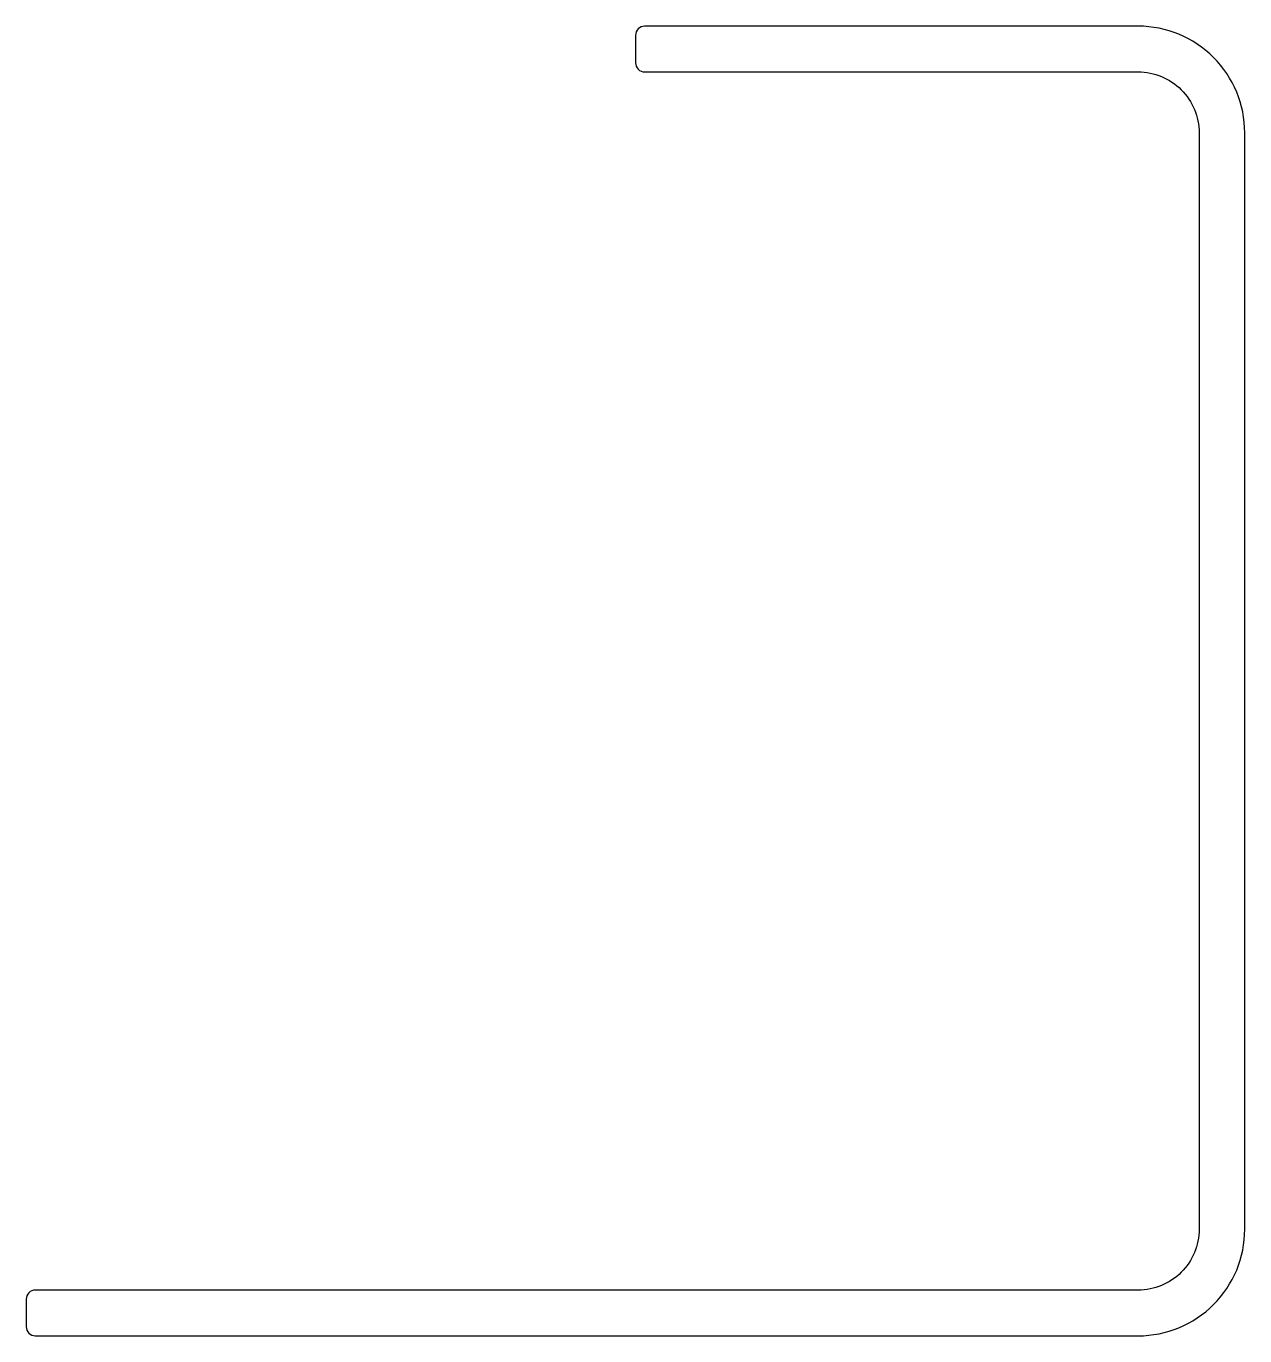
# Model space of a CAD drawing. Extents: x 135.5 to 175.5, y 196 to 239.
import ezdxf

# ---------------------------------------------------------------- set-up
doc = ezdxf.new("R2010")
doc.units = 0
doc.header["$LTSCALE"] = 15
doc.layers.add('KALIN_CIZGI', color=7, linetype='CONTINUOUS')

msp = doc.modelspace()

# ---------------------------------------------------------------- linework, layer by layer
at = {"layer": 'KALIN_CIZGI', "ltscale": 0.2}
msp.add_lwpolyline([(135.825, 197.475, 0.414214), (135.525, 197.175), (135.525, 196.275, 0.414214), (135.825, 195.975), (172.025, 195.975, 0.414214), (175.525, 199.475), (175.525, 235.475, 0.414214), (172.025, 238.975), (155.825, 238.975, 0.414214), (155.525, 238.675), (155.525, 237.775, 0.414214), (155.825, 237.475), (172.025, 237.475, -0.414214), (174.025, 235.475), (174.025, 199.475, -0.414214), (172.025, 197.475)], format="xyb", close=True, dxfattribs=at)

doc.saveas('drawing.dxf')
